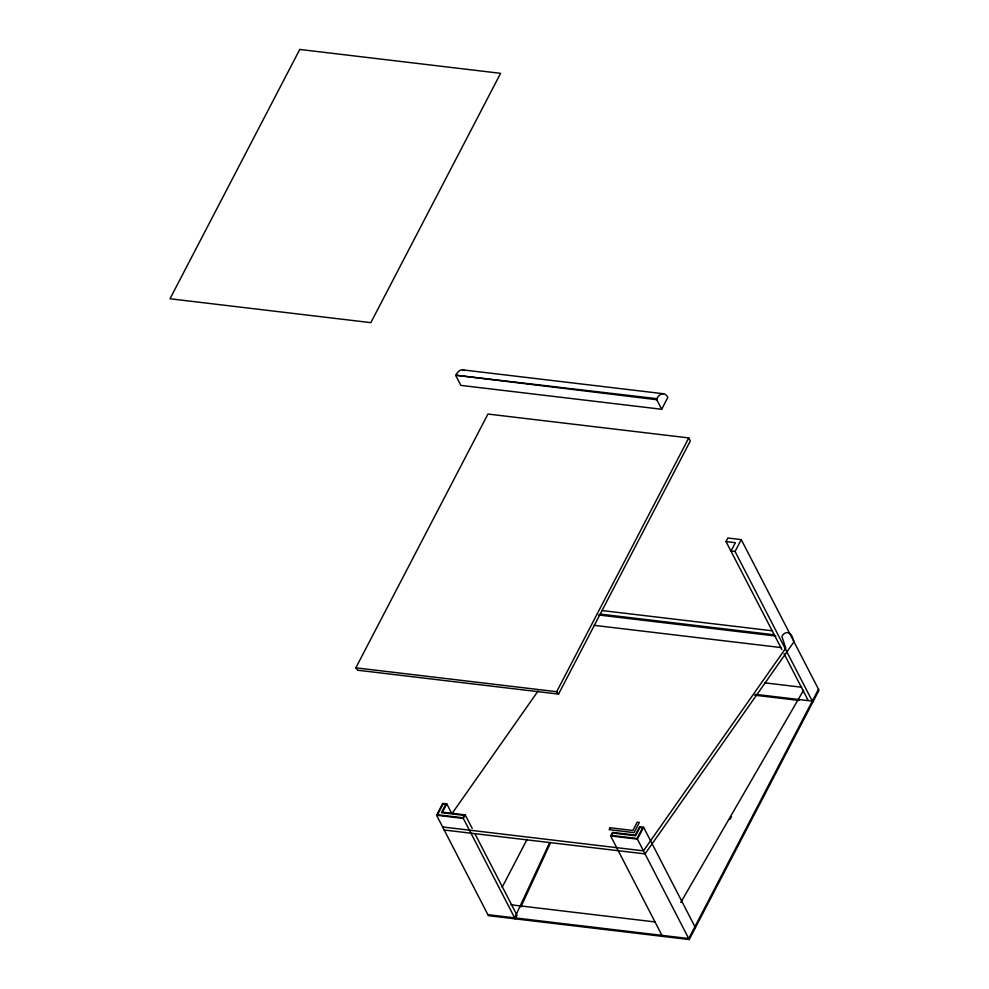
<?xml version="1.0" encoding="UTF-8"?>
<svg xmlns="http://www.w3.org/2000/svg" width="989" height="989" viewBox="0 0 989 989"><rect width="100%" height="100%" fill="white"/><g stroke="black" fill="none" stroke-linecap="round" stroke-linejoin="round"><path stroke-width="1.48" d="M661.69 409.273L667.859 397.393A15.626 7.912 -83.2 0 0 657.351 397.763L656.832 398.666L456.362 375.288L656.758 399.729L661.69 409.273L460.849 385.389L455.657 375.35A15.626 7.912 -83.2 0 1 464.57 370.578M656.832 398.666L656.758 399.729M549.538 842.838L514.663 917.854M520.919 906.888L550.7 842.443M355.842 667.835L487.936 414.045L688.777 437.917L690.334 440.933L558.562 694.093L357.721 670.221L355.842 667.835L556.683 691.707L558.562 694.093M781.94 649.588L726 541.576L727.855 538.016L741.243 539.598L819.003 690.235L689.234 939.55L488.405 915.666L436.569 815.245L442.751 803.377L446.768 803.859L451.664 813.354M446.768 803.859L442.442 812.167L465.201 814.874L472.21 828.448M475.004 833.875L517.037 915.295L515.182 918.855L463.347 818.435L465.201 814.874M556.683 691.707L688.777 437.917M502.14 887.269L527.1 839.327M812.81 702.103L735.062 551.479L741.243 539.598M662.457 936.36L610.633 835.952L612.488 832.379L635.247 835.087L639.574 826.779L643.592 827.261L695.415 927.682M689.234 939.55L637.411 839.129L643.592 827.261M818.484 689.234L688.727 938.549L487.886 914.664M680.778 902.45L803.538 690.31M729.944 819.399L731.489 816.729M456.436 375.907L456.498 374.843M452.344 813.119L538.103 690.99M462.592 369.861L663.434 393.733M726 541.576L735.371 542.689L731.056 550.997L735.062 551.479M602.375 610.596L772.557 630.821M600.162 614.082L774.486 634.814M598.469 614.96L775.858 636.051M594.154 625.345L781.199 647.585M764.831 682.855L801.622 687.219M755.571 694.352L812.29 701.102M754.558 695.18L799.013 700.459M436.569 815.245L463.347 818.435M610.633 835.952L637.411 839.129M442.615 826.965L643.456 850.849L785.798 648.129L781.953 636.706L782.719 634.987A15.626 7.912 -83.2 0 1 792.782 638.189L793.994 641.774L645.038 853.903L444.197 830.018M510.93 904.799L655.039 921.933M784.054 653.704L808.087 700.261M299.766 49.45L169.997 298.765L370.838 322.649L500.595 73.334L299.766 49.45M443.109 804.057L437.546 814.738L462.988 817.767L464.224 815.381L441.465 812.686L445.792 804.366L443.109 804.057M610.114 827.768L609.125 829.66L634.036 832.627L639.351 822.415L637.2 822.156L632.886 830.476L610.114 827.768M612.846 833.059L611.61 835.433L637.052 838.462L642.615 827.768L639.932 827.459L635.606 835.767L612.846 833.059"/></g></svg>
